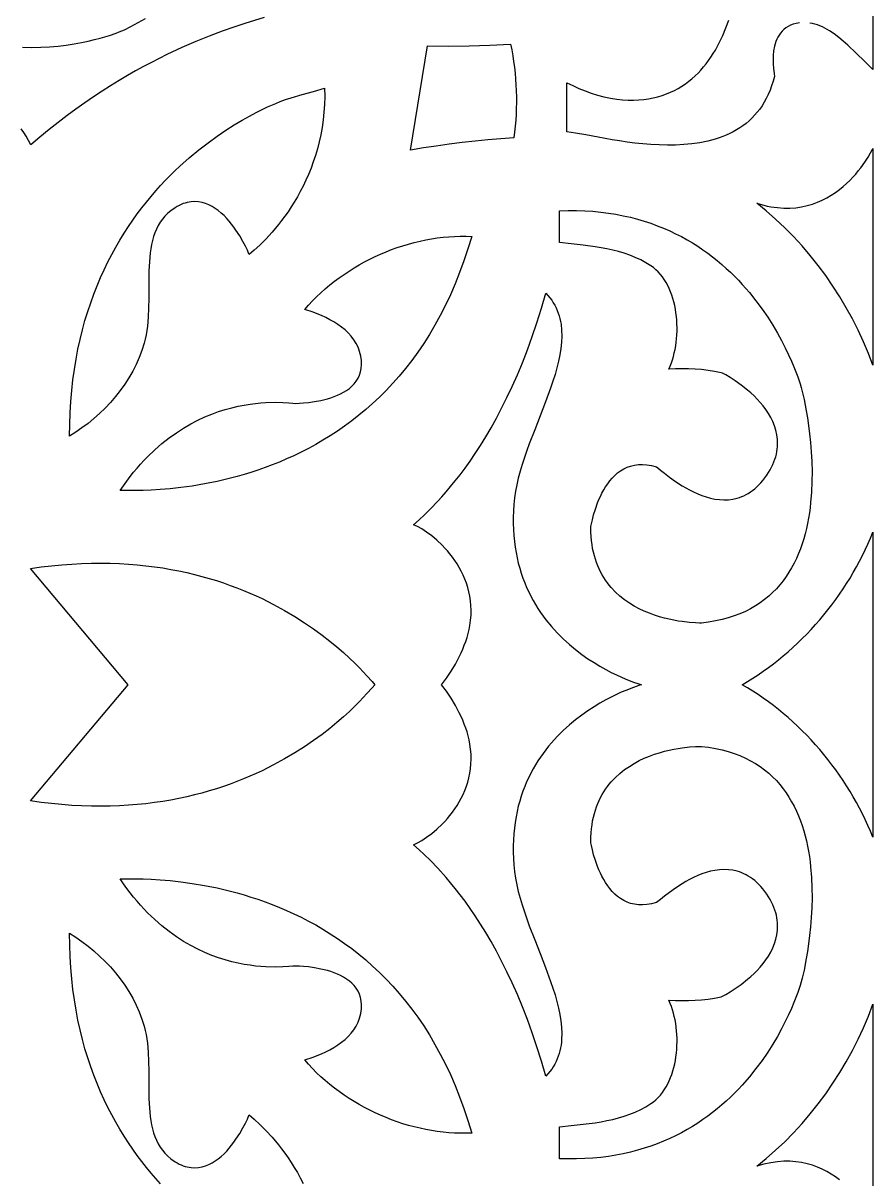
# Model space of a CAD drawing. Extents: x -270 to 270, y -847 to 847.
# Drawn here: x 10.4 to 67.5, y 168 to 245.7 of the extents above; entities that cross this region are included whole.
import ezdxf

# ---------------------------------------------------------------- set-up
doc = ezdxf.new("R2010")
doc.units = 0
doc.layers.add('LAYER_1', color=18, linetype='CONTINUOUS')

msp = doc.modelspace()

# ---------------------------------------------------------------- linework, layer by layer
at = {"layer": 'LAYER_1'}
for points in [[(67.5, 261.28), (67.5, 242.554), (66.95, 243.078), (66.386, 243.635), (65.806, 244.189), (65.508, 244.454), (65.206, 244.705), (64.898, 244.937), (64.585, 245.147), (64.265, 245.329), (64.103, 245.409), (63.939, 245.48), (63.774, 245.541), (63.607, 245.594), (63.438, 245.636), (63.268, 245.667)], [(26.581, 246.032), (25.278, 245.636), (24.535, 245.392), (23.736, 245.111), (22.882, 244.79), (21.978, 244.425), (21.027, 244.012), (20.031, 243.547), (19.518, 243.293), (18.996, 243.025), (18.463, 242.743), (17.922, 242.444), (17.373, 242.13), (16.815, 241.8), (16.249, 241.452), (15.676, 241.087), (15.096, 240.704), (14.51, 240.303), (13.917, 239.883), (13.319, 239.443), (12.716, 238.983), (12.107, 238.504), (11.494, 238.003), (10.877, 237.481), (10.725, 237.774), (10.567, 238.052), (10.403, 238.314), (10.234, 238.561)], [(10.312, 244.053), (10.939, 244.033), (11.552, 244.039), (12.146, 244.068), (12.719, 244.118), (13.267, 244.184), (13.789, 244.264), (14.28, 244.355), (14.737, 244.452), (15.158, 244.552), (15.54, 244.652), (16.172, 244.839), (16.609, 244.986), (16.828, 245.066), (16.995, 245.133), (17.179, 245.218), (17.596, 245.43), (18.595, 245.971)], [(62.568, 245.674), (62.35, 245.636), (62.15, 245.582), (61.968, 245.514), (61.802, 245.433), (61.652, 245.339), (61.517, 245.234), (61.396, 245.118), (61.288, 244.994), (61.193, 244.862), (61.111, 244.722), (61.039, 244.577), (60.979, 244.427), (60.928, 244.274), (60.887, 244.117), (60.828, 243.801), (60.797, 243.487), (60.789, 243.183), (60.797, 242.899), (60.815, 242.643), (60.86, 242.25), (60.878, 242.071), (60.791, 241.749), (60.693, 241.441), (60.584, 241.147), (60.464, 240.868), (60.334, 240.601), (60.195, 240.348), (60.046, 240.108), (59.888, 239.881), (59.721, 239.666), (59.546, 239.463), (59.362, 239.272), (59.171, 239.092), (58.972, 238.924), (58.766, 238.766), (58.554, 238.619), (58.335, 238.483), (58.11, 238.356), (57.879, 238.239), (57.642, 238.132), (57.401, 238.034), (57.155, 237.944), (56.905, 237.863), (56.65, 237.791), (56.392, 237.726), (55.866, 237.62), (55.329, 237.542), (54.784, 237.491), (54.234, 237.463), (53.681, 237.457), (53.128, 237.47), (52.578, 237.5), (52.034, 237.544), (51.498, 237.6), (50.973, 237.667), (50.461, 237.74), (49.966, 237.82), (49.036, 237.984), (48.204, 238.141), (47.493, 238.272), (46.923, 238.359), (46.923, 241.654), (47.324, 241.461), (47.732, 241.277), (48.146, 241.106), (48.564, 240.95), (48.988, 240.813), (49.416, 240.697), (49.849, 240.606), (50.286, 240.542), (50.67, 240.508), (51.043, 240.49), (51.404, 240.489), (51.754, 240.504), (52.092, 240.535), (52.419, 240.581), (52.735, 240.641), (53.04, 240.715), (53.335, 240.803), (53.619, 240.903), (53.893, 241.016), (54.157, 241.141), (54.411, 241.277), (54.656, 241.424), (54.891, 241.582), (55.117, 241.749), (55.334, 241.926), (55.542, 242.111), (55.741, 242.305), (55.931, 242.506), (56.114, 242.715), (56.288, 242.931), (56.454, 243.152), (56.612, 243.379), (56.763, 243.612), (56.907, 243.849), (57.172, 244.335), (57.41, 244.833), (57.622, 245.34), (57.809, 245.851)], [(19.603, 167.643), (19.284, 167.997), (18.966, 168.365), (18.652, 168.745), (18.342, 169.139), (18.035, 169.545), (17.734, 169.966), (17.438, 170.399), (17.148, 170.847), (16.864, 171.308), (16.588, 171.783), (16.319, 172.272), (16.059, 172.776), (15.808, 173.294), (15.566, 173.827), (15.335, 174.375), (15.114, 174.938), (14.905, 175.516), (14.707, 176.109), (14.522, 176.718), (14.35, 177.342), (14.192, 177.982), (14.049, 178.639), (13.92, 179.311), (13.807, 179.999), (13.71, 180.704), (13.629, 181.426), (13.566, 182.164), (13.521, 182.92), (13.495, 183.692), (13.487, 184.482), (13.907, 184.216), (14.321, 183.93), (14.726, 183.624), (15.121, 183.299), (15.505, 182.955), (15.876, 182.595), (16.232, 182.218), (16.571, 181.826), (16.893, 181.419), (17.195, 180.998), (17.476, 180.565), (17.734, 180.119), (17.967, 179.662), (18.175, 179.195), (18.355, 178.718), (18.505, 178.233), (18.575, 177.956), (18.633, 177.673), (18.68, 177.383), (18.718, 177.088), (18.769, 176.483), (18.795, 175.865), (18.805, 175.239), (18.807, 174.609), (18.822, 173.363), (18.853, 172.756), (18.91, 172.168), (18.951, 171.883), (19.002, 171.604), (19.064, 171.332), (19.138, 171.069), (19.225, 170.814), (19.326, 170.568), (19.443, 170.333), (19.575, 170.108), (19.726, 169.894), (19.895, 169.693), (20.083, 169.504), (20.292, 169.329), (20.575, 169.131), (20.714, 169.048), (20.852, 168.974), (20.989, 168.911), (21.125, 168.857), (21.258, 168.812), (21.391, 168.776), (21.651, 168.729), (21.905, 168.715), (22.153, 168.731), (22.393, 168.774), (22.627, 168.843), (22.854, 168.935), (23.073, 169.047), (23.285, 169.179), (23.488, 169.327), (23.684, 169.489), (23.871, 169.663), (24.05, 169.847), (24.22, 170.039), (24.381, 170.235), (24.532, 170.435), (24.675, 170.635), (24.929, 171.028), (25.143, 171.397), (25.315, 171.724), (25.442, 171.991), (25.523, 172.179), (25.556, 172.271), (25.898, 171.983), (26.275, 171.638), (26.678, 171.236), (27.098, 170.78), (27.529, 170.267), (27.746, 169.99), (27.962, 169.7), (28.177, 169.396), (28.389, 169.078), (28.598, 168.747), (28.802, 168.402), (29.001, 168.044), (29.193, 167.672)], [(65.244, 167.913), (64.98, 168.107), (64.701, 168.292), (64.407, 168.464), (64.098, 168.622), (63.774, 168.764), (63.434, 168.887), (63.08, 168.99), (62.71, 169.07), (62.325, 169.126), (61.924, 169.155), (61.508, 169.155), (61.076, 169.124), (60.629, 169.059), (60.167, 168.96), (59.929, 168.896), (59.688, 168.823), (60.332, 169.347), (60.96, 169.897), (61.57, 170.473), (62.162, 171.074), (62.735, 171.697), (63.287, 172.343), (63.819, 173.009), (64.328, 173.694), (64.814, 174.397), (65.277, 175.116), (65.714, 175.851), (66.126, 176.6), (66.512, 177.361), (66.869, 178.134), (67.199, 178.918), (67.5, 179.71), (67.5, 165.145)]]:
    msp.add_lwpolyline(points, dxfattribs=at)
for points in [[(43.214, 243.861), (43.283, 243.473), (43.343, 243.083), (43.395, 242.69), (43.438, 242.297), (43.474, 241.902), (43.5, 241.506), (43.519, 241.109), (43.529, 240.713), (43.53, 240.316), (43.524, 239.919), (43.508, 239.523), (43.485, 239.128), (43.453, 238.734), (43.412, 238.341), (43.363, 237.951), (42.491, 237.887), (41.62, 237.812), (40.75, 237.726), (39.881, 237.629), (39.013, 237.52), (38.146, 237.4), (37.281, 237.269), (36.418, 237.127), (37.547, 244.13), (38.945, 244.115), (40.343, 244.13), (41.741, 244.174), (43.137, 244.247)], [(30.641, 240.738), (30.625, 240.197), (30.59, 239.668), (30.535, 239.152), (30.464, 238.649), (30.375, 238.159), (30.271, 237.682), (30.153, 237.218), (30.021, 236.767), (29.876, 236.329), (29.72, 235.905), (29.554, 235.493), (29.378, 235.095), (29.193, 234.71), (29.001, 234.338), (28.802, 233.98), (28.598, 233.635), (28.389, 233.304), (28.177, 232.986), (27.962, 232.682), (27.746, 232.392), (27.529, 232.115), (27.098, 231.603), (26.678, 231.146), (26.275, 230.745), (25.898, 230.4), (25.556, 230.111), (25.523, 230.203), (25.442, 230.392), (25.315, 230.658), (25.143, 230.985), (24.929, 231.354), (24.675, 231.747), (24.532, 231.948), (24.381, 232.147), (24.22, 232.344), (24.05, 232.535), (23.871, 232.719), (23.684, 232.893), (23.488, 233.055), (23.285, 233.203), (23.073, 233.335), (22.854, 233.448), (22.627, 233.54), (22.393, 233.608), (22.153, 233.652), (21.905, 233.667), (21.651, 233.653), (21.391, 233.606), (21.258, 233.57), (21.125, 233.526), (20.989, 233.471), (20.852, 233.408), (20.714, 233.335), (20.575, 233.251), (20.292, 233.053), (20.083, 232.878), (19.895, 232.689), (19.726, 232.488), (19.575, 232.274), (19.443, 232.049), (19.326, 231.814), (19.225, 231.568), (19.138, 231.313), (19.064, 231.05), (19.002, 230.778), (18.951, 230.5), (18.91, 230.214), (18.853, 229.626), (18.822, 229.02), (18.807, 227.773), (18.805, 227.143), (18.795, 226.517), (18.769, 225.899), (18.718, 225.294), (18.68, 224.999), (18.633, 224.71), (18.575, 224.426), (18.505, 224.149), (18.355, 223.664), (18.175, 223.187), (17.967, 222.72), (17.734, 222.263), (17.476, 221.817), (17.195, 221.384), (16.893, 220.963), (16.571, 220.556), (16.232, 220.164), (15.876, 219.787), (15.505, 219.427), (15.121, 219.084), (14.726, 218.758), (14.321, 218.452), (13.907, 218.166), (13.487, 217.9), (13.495, 218.69), (13.521, 219.462), (13.566, 220.218), (13.629, 220.956), (13.71, 221.678), (13.807, 222.383), (13.92, 223.071), (14.049, 223.744), (14.192, 224.4), (14.35, 225.04), (14.522, 225.664), (14.707, 226.273), (14.905, 226.866), (15.114, 227.444), (15.335, 228.007), (15.566, 228.555), (15.808, 229.088), (16.059, 229.606), (16.319, 230.11), (16.588, 230.599), (16.864, 231.074), (17.148, 231.536), (17.438, 231.983), (17.734, 232.417), (18.035, 232.837), (18.342, 233.243), (18.652, 233.637), (18.966, 234.017), (19.284, 234.385), (19.603, 234.74), (19.924, 235.082), (20.247, 235.412), (20.57, 235.729), (20.893, 236.035), (21.538, 236.61), (22.175, 237.139), (22.8, 237.623), (23.409, 238.063), (23.996, 238.461), (24.557, 238.817), (25.088, 239.133), (25.583, 239.411), (26.037, 239.652), (26.446, 239.856), (26.805, 240.026), (27.355, 240.266), (27.647, 240.383), (28.014, 240.517), (28.385, 240.641), (29.133, 240.865), (29.886, 241.075), (30.637, 241.292)], [(67.5, 222.672), (67.199, 223.465), (66.869, 224.248), (66.512, 225.021), (66.126, 225.782), (65.714, 226.531), (65.277, 227.266), (64.814, 227.986), (64.328, 228.689), (63.819, 229.374), (63.287, 230.039), (62.735, 230.685), (62.162, 231.308), (61.57, 231.909), (60.96, 232.485), (60.332, 233.036), (59.688, 233.559), (59.929, 233.486), (60.167, 233.422), (60.4, 233.368), (60.629, 233.323), (61.076, 233.258), (61.508, 233.227), (61.924, 233.227), (62.325, 233.256), (62.71, 233.312), (63.08, 233.392), (63.434, 233.495), (63.774, 233.619), (64.098, 233.76), (64.407, 233.918), (64.701, 234.091), (64.98, 234.275), (65.244, 234.469), (65.494, 234.671), (65.728, 234.879), (65.948, 235.09), (66.152, 235.302), (66.343, 235.514), (66.518, 235.724), (66.679, 235.928), (66.957, 236.313), (67.178, 236.654), (67.341, 236.933), (67.448, 237.133), (67.5, 237.237)], [(47.57, 233.065), (48.127, 233.046), (48.671, 233.011), (49.201, 232.96), (49.72, 232.894), (50.225, 232.813), (50.719, 232.717), (51.2, 232.608), (51.669, 232.486), (52.126, 232.351), (52.571, 232.204), (53.005, 232.046), (53.427, 231.877), (53.837, 231.697), (54.237, 231.507), (54.625, 231.308), (55.002, 231.099), (55.368, 230.883), (55.723, 230.658), (56.068, 230.427), (56.402, 230.189), (56.726, 229.944), (57.039, 229.694), (57.343, 229.438), (57.636, 229.178), (57.92, 228.914), (58.193, 228.647), (58.458, 228.376), (58.712, 228.103), (59.194, 227.552), (59.639, 226.997), (60.05, 226.443), (60.426, 225.894), (60.769, 225.354), (61.079, 224.828), (61.359, 224.32), (61.609, 223.835), (61.83, 223.375), (62.024, 222.947), (62.19, 222.553), (62.447, 221.888), (62.609, 221.414), (62.686, 221.167), (62.752, 220.909), (62.873, 220.371), (63.024, 219.591), (63.102, 219.123), (63.177, 218.609), (63.248, 218.054), (63.309, 217.463), (63.359, 216.842), (63.393, 216.194), (63.409, 215.525), (63.404, 214.84), (63.374, 214.144), (63.316, 213.441), (63.275, 213.089), (63.227, 212.737), (63.17, 212.385), (63.103, 212.036), (63.028, 211.688), (62.942, 211.343), (62.847, 211.002), (62.74, 210.664), (62.623, 210.331), (62.495, 210.003), (62.354, 209.681), (62.202, 209.365), (62.037, 209.057), (61.858, 208.756), (61.667, 208.463), (61.462, 208.179), (61.242, 207.904), (61.008, 207.64), (60.759, 207.386), (60.495, 207.143), (60.214, 206.913), (59.918, 206.695), (59.605, 206.49), (59.275, 206.299), (58.927, 206.122), (58.562, 205.96), (58.179, 205.814), (57.777, 205.684), (57.356, 205.571), (56.915, 205.476), (56.455, 205.398), (55.975, 205.339), (55.839, 205.336), (55.563, 205.343), (55.169, 205.372), (54.676, 205.429), (54.4, 205.472), (54.106, 205.525), (53.798, 205.59), (53.478, 205.669), (53.149, 205.761), (52.814, 205.869), (52.474, 205.993), (52.132, 206.135), (51.792, 206.296), (51.455, 206.476), (51.124, 206.678), (50.802, 206.902), (50.491, 207.149), (50.193, 207.42), (49.912, 207.717), (49.778, 207.875), (49.65, 208.04), (49.527, 208.213), (49.409, 208.392), (49.297, 208.578), (49.192, 208.772), (49.093, 208.974), (49.002, 209.183), (48.917, 209.4), (48.84, 209.625), (48.771, 209.858), (48.71, 210.099), (48.658, 210.349), (48.615, 210.607), (48.58, 210.873), (48.556, 211.149), (48.541, 211.434), (48.536, 211.727), (48.546, 211.82), (48.579, 212.009), (48.636, 212.28), (48.722, 212.615), (48.838, 212.999), (48.988, 213.415), (49.076, 213.631), (49.174, 213.849), (49.282, 214.066), (49.399, 214.282), (49.528, 214.494), (49.667, 214.7), (49.817, 214.897), (49.979, 215.085), (50.152, 215.261), (50.338, 215.423), (50.537, 215.569), (50.748, 215.697), (50.973, 215.805), (51.211, 215.89), (51.464, 215.952), (51.73, 215.987), (52.012, 215.995), (52.308, 215.972), (52.62, 215.917), (52.948, 215.828), (53.04, 215.765), (53.222, 215.618), (53.486, 215.406), (53.822, 215.147), (54.222, 214.861), (54.677, 214.565), (54.923, 214.42), (55.179, 214.28), (55.445, 214.147), (55.719, 214.023), (56, 213.911), (56.288, 213.814), (56.581, 213.733), (56.877, 213.672), (57.177, 213.631), (57.479, 213.615), (57.781, 213.624), (58.084, 213.662), (58.385, 213.731), (58.534, 213.777), (58.683, 213.833), (58.831, 213.897), (58.978, 213.97), (59.124, 214.053), (59.268, 214.145), (59.411, 214.247), (59.553, 214.36), (59.693, 214.484), (59.831, 214.618), (59.967, 214.764), (60.101, 214.921), (60.233, 215.09), (60.362, 215.271), (60.482, 215.454), (60.59, 215.636), (60.686, 215.815), (60.772, 215.994), (60.847, 216.171), (60.911, 216.346), (60.965, 216.519), (61.01, 216.69), (61.044, 216.86), (61.07, 217.028), (61.087, 217.194), (61.095, 217.358), (61.086, 217.68), (61.047, 217.994), (60.979, 218.3), (60.886, 218.596), (60.769, 218.883), (60.632, 219.161), (60.476, 219.428), (60.304, 219.685), (60.118, 219.932), (59.922, 220.168), (59.717, 220.392), (59.506, 220.605), (59.291, 220.805), (59.075, 220.994), (58.65, 221.332), (58.249, 221.617), (57.894, 221.845), (57.603, 222.014), (57.396, 222.122), (57.292, 222.165), (56.86, 222.252), (56.424, 222.32), (55.985, 222.369), (55.544, 222.403), (55.103, 222.421), (54.66, 222.427), (54.218, 222.422), (53.777, 222.406), (53.866, 222.609), (53.948, 222.819), (54.021, 223.036), (54.087, 223.26), (54.146, 223.489), (54.196, 223.724), (54.239, 223.962), (54.274, 224.205), (54.3, 224.45), (54.319, 224.698), (54.33, 224.948), (54.332, 225.198), (54.327, 225.449), (54.313, 225.699), (54.29, 225.948), (54.26, 226.195), (54.22, 226.44), (54.173, 226.682), (54.116, 226.92), (54.051, 227.153), (53.978, 227.381), (53.895, 227.603), (53.804, 227.819), (53.704, 228.027), (53.595, 228.227), (53.476, 228.419), (53.349, 228.601), (53.213, 228.774), (53.067, 228.935), (52.912, 229.085), (52.748, 229.224), (52.575, 229.349), (52.235, 229.559), (51.886, 229.747), (51.526, 229.914), (51.158, 230.062), (50.782, 230.192), (50.399, 230.305), (50.01, 230.405), (49.617, 230.491), (49.22, 230.566), (48.82, 230.631), (48.016, 230.739), (47.213, 230.827), (46.418, 230.908), (46.418, 233.051), (47.001, 233.067)], [(40.142, 231.338), (40.523, 231.324), (40.271, 230.485), (40.001, 229.674), (39.714, 228.89), (39.412, 228.133), (39.094, 227.402), (38.762, 226.698), (38.415, 226.019), (38.055, 225.365), (37.682, 224.735), (37.297, 224.13), (36.901, 223.548), (36.494, 222.99), (36.077, 222.454), (35.651, 221.941), (35.215, 221.449), (34.772, 220.978), (34.321, 220.529), (33.863, 220.099), (33.4, 219.69), (32.93, 219.3), (32.456, 218.929), (31.978, 218.576), (31.496, 218.242), (31.012, 217.925), (30.525, 217.625), (30.037, 217.341), (29.547, 217.074), (29.058, 216.823), (28.569, 216.586), (28.081, 216.365), (27.595, 216.157), (27.112, 215.964), (26.632, 215.784), (26.155, 215.616), (25.683, 215.461), (25.215, 215.318), (24.754, 215.187), (24.299, 215.066), (23.411, 214.856), (22.556, 214.684), (21.74, 214.546), (20.968, 214.439), (20.246, 214.36), (19.578, 214.303), (18.97, 214.267), (18.428, 214.245), (17.956, 214.236), (17.244, 214.239), (16.877, 214.245), (17.102, 214.57), (17.329, 214.882), (17.558, 215.183), (17.789, 215.472), (18.023, 215.75), (18.258, 216.017), (18.495, 216.273), (18.733, 216.519), (19.212, 216.98), (19.695, 217.401), (20.18, 217.784), (20.666, 218.131), (21.15, 218.443), (21.632, 218.723), (22.11, 218.972), (22.583, 219.191), (23.049, 219.383), (23.506, 219.549), (23.954, 219.691), (24.391, 219.811), (24.815, 219.91), (25.224, 219.99), (25.619, 220.053), (25.996, 220.101), (26.354, 220.135), (26.693, 220.157), (27.304, 220.173), (27.819, 220.161), (28.224, 220.136), (28.508, 220.112), (28.659, 220.103), (28.939, 220.113), (29.214, 220.132), (29.555, 220.166), (29.949, 220.22), (30.377, 220.3), (30.823, 220.411), (31.049, 220.479), (31.272, 220.557), (31.493, 220.644), (31.707, 220.743), (31.915, 220.853), (32.112, 220.975), (32.298, 221.109), (32.47, 221.257), (32.626, 221.418), (32.764, 221.594), (32.883, 221.785), (32.98, 221.991), (33.052, 222.214), (33.099, 222.454), (33.118, 222.711), (33.106, 222.987), (33.063, 223.281), (32.985, 223.595), (32.939, 223.735), (32.886, 223.872), (32.758, 224.134), (32.603, 224.381), (32.425, 224.614), (32.225, 224.832), (32.006, 225.037), (31.771, 225.229), (31.521, 225.407), (31.259, 225.573), (30.987, 225.727), (30.709, 225.869), (30.426, 225.999), (30.14, 226.118), (29.855, 226.227), (29.294, 226.413), (29.552, 226.706), (29.82, 226.992), (30.097, 227.27), (30.384, 227.541), (30.68, 227.804), (30.984, 228.059), (31.296, 228.306), (31.615, 228.545), (31.942, 228.775), (32.276, 228.997), (32.616, 229.21), (32.962, 229.413), (33.314, 229.608), (33.671, 229.793), (34.033, 229.969), (34.399, 230.135), (34.769, 230.291), (35.143, 230.437), (35.519, 230.572), (35.899, 230.698), (36.281, 230.812), (36.665, 230.916), (37.05, 231.009), (37.437, 231.091), (37.824, 231.162), (38.212, 231.221), (38.6, 231.268), (38.987, 231.304), (39.373, 231.327), (39.758, 231.339)], [(45.652, 227.356), (45.782, 227.197), (45.902, 227.033), (46.011, 226.867), (46.109, 226.697), (46.198, 226.523), (46.276, 226.347), (46.345, 226.167), (46.404, 225.984), (46.454, 225.798), (46.496, 225.609), (46.529, 225.418), (46.571, 225.027), (46.582, 224.625), (46.565, 224.215), (46.521, 223.795), (46.454, 223.367), (46.364, 222.932), (46.256, 222.49), (46.129, 222.043), (45.988, 221.59), (45.833, 221.132), (45.494, 220.206), (45.13, 219.27), (44.759, 218.329), (44.397, 217.39), (44.226, 216.923), (44.064, 216.458), (43.913, 215.996), (43.776, 215.538), (43.655, 215.084), (43.552, 214.636), (43.469, 214.193), (43.409, 213.757), (43.365, 213.308), (43.337, 212.87), (43.322, 212.441), (43.321, 212.022), (43.333, 211.613), (43.358, 211.213), (43.396, 210.823), (43.445, 210.443), (43.506, 210.072), (43.578, 209.71), (43.66, 209.357), (43.753, 209.014), (43.856, 208.679), (43.968, 208.353), (44.089, 208.036), (44.218, 207.728), (44.356, 207.428), (44.501, 207.137), (44.653, 206.854), (44.812, 206.579), (44.978, 206.313), (45.149, 206.055), (45.326, 205.804), (45.507, 205.562), (45.884, 205.1), (46.276, 204.669), (46.68, 204.267), (47.091, 203.894), (47.507, 203.549), (47.924, 203.231), (48.339, 202.94), (48.748, 202.674), (49.147, 202.433), (49.534, 202.216), (49.905, 202.022), (50.256, 201.85), (50.885, 201.572), (51.395, 201.373), (51.756, 201.248), (51.942, 201.191), (51.756, 201.134), (51.395, 201.009), (50.885, 200.811), (50.584, 200.682), (50.256, 200.532), (49.905, 200.36), (49.534, 200.167), (49.147, 199.95), (48.748, 199.708), (48.339, 199.443), (47.924, 199.151), (47.507, 198.833), (47.091, 198.488), (46.68, 198.115), (46.276, 197.713), (45.884, 197.282), (45.694, 197.055), (45.507, 196.82), (45.326, 196.578), (45.149, 196.328), (44.978, 196.069), (44.812, 195.803), (44.653, 195.528), (44.501, 195.245), (44.356, 194.954), (44.218, 194.654), (44.089, 194.346), (43.968, 194.029), (43.856, 193.703), (43.753, 193.369), (43.66, 193.025), (43.578, 192.672), (43.506, 192.311), (43.445, 191.939), (43.396, 191.559), (43.358, 191.169), (43.333, 190.769), (43.321, 190.36), (43.322, 189.941), (43.337, 189.513), (43.365, 189.074), (43.409, 188.625), (43.469, 188.189), (43.552, 187.747), (43.655, 187.298), (43.776, 186.845), (43.913, 186.387), (44.064, 185.925), (44.397, 184.992), (44.759, 184.053), (45.13, 183.113), (45.494, 182.176), (45.833, 181.25), (45.988, 180.793), (46.129, 180.34), (46.256, 179.892), (46.364, 179.45), (46.454, 179.015), (46.521, 178.587), (46.565, 178.168), (46.582, 177.757), (46.571, 177.355), (46.554, 177.159), (46.529, 176.964), (46.496, 176.773), (46.454, 176.584), (46.404, 176.398), (46.345, 176.215), (46.276, 176.035), (46.198, 175.859), (46.109, 175.685), (46.011, 175.515), (45.902, 175.349), (45.782, 175.186), (45.652, 175.026), (45.51, 174.87), (45.218, 175.884), (44.913, 176.858), (44.597, 177.792), (44.271, 178.688), (43.936, 179.546), (43.594, 180.366), (43.246, 181.149), (42.894, 181.896), (42.538, 182.607), (42.181, 183.283), (41.823, 183.924), (41.466, 184.531), (41.111, 185.104), (40.76, 185.645), (40.414, 186.154), (40.075, 186.631), (39.743, 187.077), (39.42, 187.492), (39.107, 187.877), (38.807, 188.234), (38.246, 188.86), (37.749, 189.377), (37.326, 189.788), (36.988, 190.099), (36.612, 190.437), (36.874, 190.557), (37.17, 190.723), (37.494, 190.934), (37.837, 191.188), (38.19, 191.485), (38.546, 191.822), (38.722, 192.006), (38.895, 192.2), (39.065, 192.403), (39.23, 192.616), (39.39, 192.838), (39.543, 193.07), (39.688, 193.311), (39.824, 193.56), (39.951, 193.819), (40.067, 194.086), (40.171, 194.362), (40.262, 194.646), (40.339, 194.938), (40.401, 195.238), (40.447, 195.547), (40.476, 195.863), (40.487, 196.187), (40.479, 196.518), (40.451, 196.856), (40.401, 197.202), (40.348, 197.475), (40.284, 197.745), (40.209, 198.013), (40.123, 198.278), (40.029, 198.541), (39.925, 198.8), (39.812, 199.056), (39.692, 199.309), (39.429, 199.804), (39.14, 200.284), (38.831, 200.746), (38.505, 201.191), (38.831, 201.636), (39.14, 202.099), (39.429, 202.578), (39.692, 203.073), (39.812, 203.326), (39.925, 203.582), (40.029, 203.842), (40.123, 204.104), (40.209, 204.369), (40.284, 204.637), (40.348, 204.907), (40.401, 205.18), (40.451, 205.526), (40.479, 205.864), (40.487, 206.196), (40.476, 206.519), (40.447, 206.835), (40.401, 207.144), (40.339, 207.444), (40.262, 207.736), (40.171, 208.02), (40.067, 208.296), (39.951, 208.563), (39.824, 208.822), (39.688, 209.071), (39.543, 209.312), (39.39, 209.544), (39.23, 209.766), (39.065, 209.979), (38.895, 210.182), (38.722, 210.376), (38.546, 210.56), (38.19, 210.898), (37.837, 211.194), (37.494, 211.448), (37.17, 211.659), (36.874, 211.825), (36.612, 211.945), (36.988, 212.283), (37.326, 212.594), (37.749, 213.005), (38.246, 213.522), (38.519, 213.821), (38.807, 214.149), (39.107, 214.505), (39.42, 214.89), (39.743, 215.306), (40.075, 215.751), (40.414, 216.228), (40.76, 216.737), (41.111, 217.278), (41.466, 217.851), (41.823, 218.459), (42.181, 219.1), (42.538, 219.775), (42.894, 220.486), (43.246, 221.233), (43.594, 222.016), (43.936, 222.836), (44.271, 223.694), (44.597, 224.59), (44.913, 225.524), (45.218, 226.498), (45.51, 227.512)], [(67.5, 190.944), (67.337, 191.34), (67.167, 191.733), (66.987, 192.123), (66.799, 192.51), (66.602, 192.894), (66.397, 193.274), (66.184, 193.65), (65.963, 194.022), (65.733, 194.39), (65.496, 194.753), (65.252, 195.112), (65, 195.466), (64.742, 195.815), (64.476, 196.158), (64.203, 196.496), (63.924, 196.829), (63.639, 197.155), (63.347, 197.475), (63.05, 197.789), (62.746, 198.096), (62.437, 198.397), (62.122, 198.69), (61.802, 198.976), (61.477, 199.255), (61.147, 199.526), (60.813, 199.789), (60.473, 200.044), (60.13, 200.291), (59.782, 200.529), (59.43, 200.759), (59.074, 200.98), (58.715, 201.191), (59.074, 201.403), (59.43, 201.623), (59.782, 201.853), (60.13, 202.091), (60.473, 202.338), (60.813, 202.593), (61.147, 202.856), (61.477, 203.127), (61.802, 203.406), (62.122, 203.692), (62.437, 203.986), (62.746, 204.286), (63.05, 204.593), (63.347, 204.907), (63.639, 205.227), (63.924, 205.553), (64.203, 205.886), (64.476, 206.224), (64.742, 206.567), (65, 206.916), (65.252, 207.27), (65.496, 207.629), (65.733, 207.992), (65.963, 208.36), (66.184, 208.732), (66.397, 209.109), (66.602, 209.489), (66.799, 209.872), (66.987, 210.259), (67.167, 210.649), (67.337, 211.042), (67.5, 211.438)], [(16.219, 209.355), (16.836, 209.333), (17.442, 209.298), (18.036, 209.25), (18.619, 209.19), (19.191, 209.119), (19.751, 209.036), (20.3, 208.943), (20.838, 208.839), (21.365, 208.726), (21.881, 208.604), (22.386, 208.472), (22.879, 208.333), (23.361, 208.185), (23.833, 208.031), (24.293, 207.869), (24.742, 207.701), (25.181, 207.527), (25.608, 207.348), (26.025, 207.163), (26.43, 206.975), (27.209, 206.585), (27.945, 206.184), (28.637, 205.774), (29.287, 205.359), (29.894, 204.943), (30.459, 204.531), (30.982, 204.125), (31.463, 203.729), (31.903, 203.348), (32.3, 202.985), (32.657, 202.644), (32.973, 202.329), (33.482, 201.791), (33.83, 201.401), (34.018, 201.191), (33.83, 200.981), (33.482, 200.591), (32.973, 200.053), (32.657, 199.738), (32.3, 199.397), (31.903, 199.034), (31.463, 198.653), (30.982, 198.258), (30.459, 197.852), (29.894, 197.439), (29.287, 197.023), (28.637, 196.609), (27.945, 196.198), (27.209, 195.797), (26.825, 195.6), (26.43, 195.408), (26.025, 195.219), (25.608, 195.034), (25.181, 194.855), (24.742, 194.681), (24.293, 194.513), (23.833, 194.351), (23.361, 194.197), (22.879, 194.049), (22.386, 193.91), (21.881, 193.779), (21.365, 193.656), (20.838, 193.543), (20.3, 193.439), (19.751, 193.346), (19.191, 193.263), (18.619, 193.192), (18.036, 193.132), (17.442, 193.085), (16.836, 193.049), (16.219, 193.027), (15.59, 193.019), (14.95, 193.024), (14.299, 193.044), (13.636, 193.079), (12.962, 193.13), (12.276, 193.196), (11.578, 193.278), (10.869, 193.378), (17.419, 201.191), (10.869, 209.004), (11.578, 209.104), (12.276, 209.186), (12.962, 209.253), (13.636, 209.303), (14.299, 209.338), (14.95, 209.358), (15.59, 209.363)], [(55.975, 197.043), (56.455, 196.984), (56.915, 196.907), (57.356, 196.811), (57.777, 196.698), (58.179, 196.568), (58.562, 196.422), (58.927, 196.26), (59.275, 196.083), (59.605, 195.892), (59.918, 195.687), (60.214, 195.469), (60.495, 195.239), (60.759, 194.996), (61.008, 194.742), (61.242, 194.478), (61.462, 194.203), (61.667, 193.919), (61.858, 193.627), (62.037, 193.325), (62.202, 193.017), (62.354, 192.701), (62.495, 192.379), (62.623, 192.051), (62.74, 191.718), (62.847, 191.38), (62.942, 191.039), (63.028, 190.694), (63.103, 190.346), (63.17, 189.997), (63.227, 189.646), (63.275, 189.294), (63.316, 188.941), (63.374, 188.239), (63.404, 187.542), (63.409, 186.857), (63.393, 186.188), (63.359, 185.541), (63.309, 184.919), (63.248, 184.328), (63.177, 183.773), (63.102, 183.259), (63.024, 182.791), (62.873, 182.011), (62.752, 181.473), (62.686, 181.216), (62.609, 180.968), (62.447, 180.494), (62.19, 179.829), (62.024, 179.436), (61.83, 179.007), (61.609, 178.548), (61.359, 178.062), (61.079, 177.554), (60.769, 177.028), (60.426, 176.488), (60.05, 175.939), (59.639, 175.385), (59.194, 174.831), (58.712, 174.279), (58.458, 174.006), (58.193, 173.735), (57.92, 173.468), (57.636, 173.204), (57.343, 172.944), (57.039, 172.688), (56.726, 172.438), (56.402, 172.194), (56.068, 171.955), (55.723, 171.724), (55.368, 171.499), (55.002, 171.283), (54.625, 171.075), (54.237, 170.875), (53.837, 170.686), (53.427, 170.506), (53.005, 170.336), (52.571, 170.178), (52.126, 170.031), (51.669, 169.896), (51.2, 169.774), (50.719, 169.665), (50.225, 169.57), (49.72, 169.489), (49.201, 169.422), (48.671, 169.371), (48.127, 169.336), (47.57, 169.317), (47.001, 169.315), (46.418, 169.331), (46.418, 171.474), (47.213, 171.555), (48.016, 171.643), (48.82, 171.751), (49.22, 171.816), (49.617, 171.891), (50.01, 171.977), (50.399, 172.077), (50.782, 172.19), (51.158, 172.32), (51.526, 172.468), (51.886, 172.635), (52.235, 172.823), (52.575, 173.033), (52.748, 173.159), (52.912, 173.297), (53.067, 173.447), (53.213, 173.609), (53.349, 173.781), (53.476, 173.963), (53.595, 174.155), (53.704, 174.355), (53.804, 174.563), (53.895, 174.779), (53.978, 175.001), (54.051, 175.229), (54.116, 175.462), (54.173, 175.7), (54.22, 175.942), (54.26, 176.187), (54.29, 176.434), (54.313, 176.683), (54.327, 176.933), (54.332, 177.184), (54.33, 177.434), (54.319, 177.684), (54.3, 177.932), (54.274, 178.177), (54.239, 178.42), (54.196, 178.659), (54.146, 178.893), (54.087, 179.122), (54.021, 179.346), (53.948, 179.563), (53.866, 179.774), (53.777, 179.976), (54.218, 179.961), (54.66, 179.955), (55.103, 179.961), (55.544, 179.98), (55.985, 180.013), (56.424, 180.062), (56.86, 180.13), (57.292, 180.217), (57.396, 180.26), (57.603, 180.368), (57.894, 180.537), (58.249, 180.766), (58.65, 181.05), (59.075, 181.388), (59.291, 181.577), (59.506, 181.777), (59.717, 181.99), (59.922, 182.214), (60.118, 182.45), (60.304, 182.697), (60.476, 182.954), (60.632, 183.222), (60.769, 183.499), (60.886, 183.786), (60.979, 184.083), (61.047, 184.388), (61.086, 184.702), (61.095, 185.024), (61.087, 185.188), (61.07, 185.354), (61.044, 185.522), (61.01, 185.692), (60.965, 185.863), (60.911, 186.037), (60.847, 186.212), (60.772, 186.388), (60.686, 186.567), (60.59, 186.747), (60.482, 186.928), (60.362, 187.111), (60.233, 187.292), (60.101, 187.461), (59.967, 187.618), (59.831, 187.764), (59.693, 187.898), (59.553, 188.022), (59.411, 188.135), (59.268, 188.237), (59.124, 188.33), (58.978, 188.412), (58.831, 188.486), (58.683, 188.55), (58.534, 188.605), (58.385, 188.651), (58.084, 188.72), (57.781, 188.758), (57.479, 188.767), (57.177, 188.751), (56.877, 188.71), (56.581, 188.649), (56.288, 188.568), (56, 188.471), (55.719, 188.359), (55.445, 188.236), (55.179, 188.102), (54.923, 187.962), (54.677, 187.817), (54.222, 187.522), (53.822, 187.235), (53.486, 186.976), (53.222, 186.764), (53.04, 186.617), (52.948, 186.554), (52.62, 186.465), (52.308, 186.41), (52.012, 186.388), (51.73, 186.395), (51.464, 186.43), (51.211, 186.492), (50.973, 186.578), (50.748, 186.685), (50.537, 186.813), (50.338, 186.959), (50.152, 187.121), (49.979, 187.297), (49.817, 187.485), (49.667, 187.683), (49.528, 187.888), (49.399, 188.1), (49.282, 188.316), (49.174, 188.534), (49.076, 188.751), (48.988, 188.967), (48.838, 189.383), (48.722, 189.767), (48.636, 190.103), (48.579, 190.373), (48.546, 190.562), (48.536, 190.655), (48.541, 190.949), (48.556, 191.233), (48.58, 191.509), (48.615, 191.775), (48.658, 192.034), (48.71, 192.283), (48.771, 192.524), (48.84, 192.757), (48.917, 192.982), (49.002, 193.199), (49.093, 193.408), (49.192, 193.61), (49.297, 193.804), (49.409, 193.99), (49.527, 194.17), (49.65, 194.342), (49.778, 194.507), (49.912, 194.665), (50.193, 194.962), (50.491, 195.234), (50.802, 195.481), (51.124, 195.704), (51.455, 195.906), (51.792, 196.086), (52.132, 196.247), (52.474, 196.389), (52.814, 196.513), (53.149, 196.621), (53.478, 196.713), (53.798, 196.792), (54.106, 196.857), (54.4, 196.911), (54.676, 196.953), (55.169, 197.011), (55.563, 197.039), (55.839, 197.046)], [(18.428, 188.137), (18.97, 188.116), (19.578, 188.079), (20.246, 188.022), (20.968, 187.943), (21.74, 187.836), (22.556, 187.699), (23.411, 187.527), (24.299, 187.316), (24.754, 187.196), (25.215, 187.064), (25.683, 186.921), (26.155, 186.766), (26.632, 186.599), (27.112, 186.418), (27.595, 186.225), (28.081, 186.017), (28.569, 185.796), (29.058, 185.559), (29.547, 185.308), (30.037, 185.041), (30.525, 184.757), (31.012, 184.457), (31.496, 184.14), (31.978, 183.806), (32.456, 183.453), (32.93, 183.082), (33.4, 182.692), (33.863, 182.283), (34.321, 181.854), (34.772, 181.404), (35.215, 180.933), (35.651, 180.442), (36.077, 179.928), (36.494, 179.392), (36.901, 178.834), (37.297, 178.252), (37.682, 177.647), (38.055, 177.017), (38.415, 176.363), (38.762, 175.684), (39.094, 174.98), (39.412, 174.249), (39.714, 173.492), (40.001, 172.709), (40.271, 171.897), (40.523, 171.058), (40.142, 171.045), (39.758, 171.044), (39.373, 171.055), (38.987, 171.078), (38.6, 171.114), (38.212, 171.161), (37.824, 171.22), (37.437, 171.291), (37.05, 171.373), (36.665, 171.466), (36.281, 171.57), (35.899, 171.684), (35.519, 171.81), (35.143, 171.946), (34.769, 172.091), (34.399, 172.248), (34.033, 172.413), (33.671, 172.589), (33.314, 172.774), (32.962, 172.969), (32.616, 173.173), (32.276, 173.385), (31.942, 173.607), (31.615, 173.837), (31.296, 174.076), (30.984, 174.323), (30.68, 174.578), (30.384, 174.841), (30.097, 175.112), (29.82, 175.39), (29.552, 175.676), (29.294, 175.969), (29.855, 176.155), (30.14, 176.264), (30.426, 176.383), (30.709, 176.513), (30.987, 176.655), (31.259, 176.809), (31.521, 176.975), (31.771, 177.153), (32.006, 177.345), (32.225, 177.55), (32.425, 177.768), (32.603, 178.001), (32.758, 178.248), (32.886, 178.51), (32.939, 178.647), (32.985, 178.787), (33.063, 179.101), (33.106, 179.395), (33.118, 179.671), (33.099, 179.928), (33.052, 180.168), (32.98, 180.391), (32.883, 180.597), (32.764, 180.788), (32.626, 180.964), (32.47, 181.126), (32.298, 181.273), (32.112, 181.408), (31.915, 181.529), (31.707, 181.639), (31.493, 181.738), (31.272, 181.826), (31.049, 181.903), (30.823, 181.971), (30.377, 182.082), (29.949, 182.162), (29.555, 182.217), (29.214, 182.251), (28.939, 182.269), (28.659, 182.279), (28.508, 182.27), (28.224, 182.246), (27.819, 182.221), (27.304, 182.209), (26.693, 182.225), (26.354, 182.247), (25.996, 182.281), (25.619, 182.329), (25.224, 182.392), (24.815, 182.472), (24.391, 182.571), (23.954, 182.691), (23.506, 182.833), (23.049, 182.999), (22.583, 183.191), (22.11, 183.411), (21.632, 183.659), (21.15, 183.939), (20.666, 184.251), (20.18, 184.598), (19.695, 184.981), (19.212, 185.402), (18.733, 185.863), (18.495, 186.109), (18.258, 186.365), (18.023, 186.632), (17.789, 186.91), (17.558, 187.2), (17.329, 187.5), (17.102, 187.813), (16.877, 188.137), (17.244, 188.143), (17.956, 188.146)]]:
    msp.add_lwpolyline(points, close=True, dxfattribs=at)

doc.saveas('drawing.dxf')
